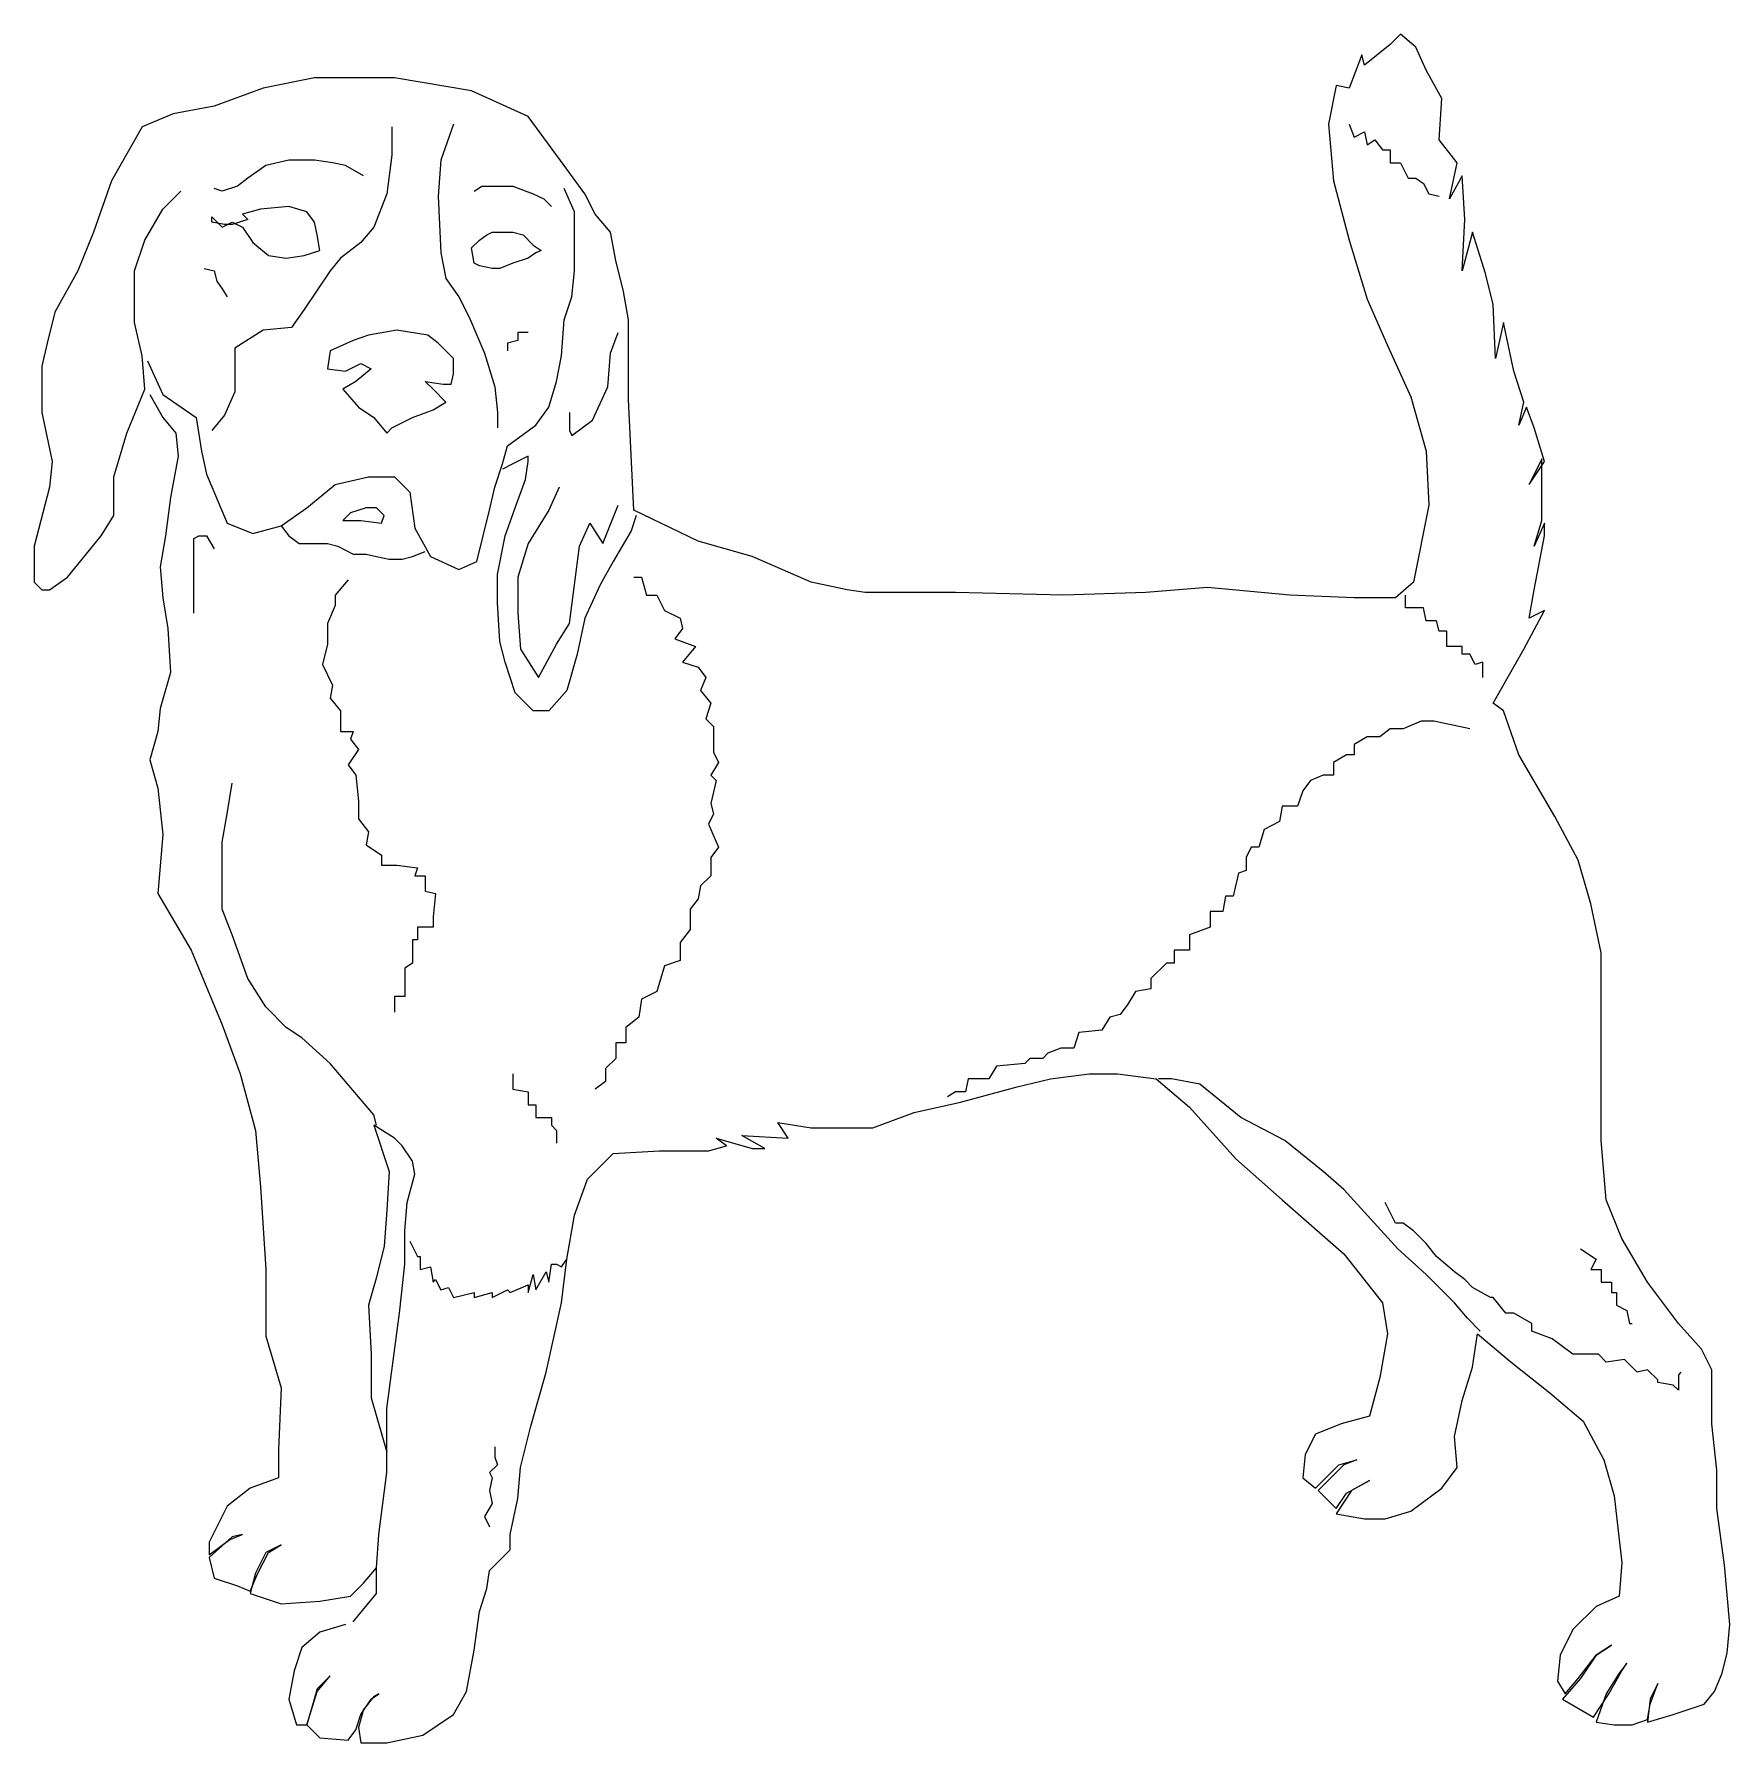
# Model space of a CAD drawing. Header units: millimetres. Extents: x 25 to 220, y 4 to 200.
import ezdxf

# ---------------------------------------------------------------- set-up
doc = ezdxf.new("R2010")
doc.units = ezdxf.units.MM
doc.layers.add('Default', color=140, linetype='Continuous')

msp = doc.modelspace()

# ---------------------------------------------------------------- linework, layer by layer
at = {"layer": 'Default'}
for points in [[(60.56, 17.65), (57.61, 16.77), (55.54, 14.99), (54.65, 12.33), (54.06, 9.08), (54.95, 6.13), (56.13, 6.13), (57.31, 9.97), (58.79, 11.74), (57.31, 10.26), (56.13, 6.13), (57.61, 4.65), (60.86, 4.35), (61.74, 5.54), (62.33, 7.31), (63.52, 9.08), (64.4, 9.67), (63.81, 9.38), (62.63, 7.9), (62.04, 5.83), (62.33, 4.06), (65.29, 4.06), (69.43, 4.95), (72.97, 7.31), (74.45, 9.97), (75.34, 14.7), (75.93, 19.13), (76.81, 21.79), (77.11, 23.86), (79.47, 26.22), (79.47, 28), (80.36, 32.13), (80.66, 35.68), (81.84, 40.41), (83.61, 46.61), (85.38, 54.59), (85.97, 59.61), (86.86, 64.64), (88.34, 68.77), (91.29, 71.73), (96.61, 72.03), (102.23, 72.03), (104.3, 72.62), (103.11, 73.5), (107.25, 72.32), (108.73, 72.32), (106.07, 73.8), (111.39, 73.5), (110.21, 75.28), (114.05, 74.69), (117.3, 74.69), (121.14, 74.69), (125.87, 76.46), (131.19, 77.64), (137.69, 79.41), (141.53, 80.3), (145.96, 80.89), (149.21, 80.89), (153.65, 80.3), (157.49, 77.05), (162.81, 71.14), (168.13, 66.41), (175.22, 60.21), (179.65, 54.59), (180.24, 51.04), (179.35, 46.02), (178.17, 41.59), (174.92, 40.7), (171.97, 39.52), (170.79, 37.16), (170.49, 34.5), (171.97, 33.31), (174.63, 35.97), (176.7, 36.56), (175.22, 35.97), (172.26, 33.02), (174.33, 30.95), (175.51, 32.72), (178.17, 34.2), (176.1, 33.02), (174.33, 30.36), (177.58, 29.77), (179.95, 29.77), (182.9, 30.65), (186.45, 33.31), (188.22, 35.68), (187.92, 39.22), (188.81, 43.36), (189.99, 47.2), (190.58, 51.04), (194.43, 47.79), (198.86, 44.25), (202.7, 41), (205.06, 36.56), (206.25, 32.43), (207.13, 24.74), (206.84, 20.9), (204.18, 19.72), (201.52, 17.06), (200.04, 14.11), (199.74, 11.15), (200.63, 9.67), (202.11, 11.45), (204.18, 14.11), (205.95, 15.29), (204.18, 14.11), (202.4, 11.45), (200.34, 9.08), (203.88, 7.01), (205.65, 9.67), (207.13, 12.33), (207.72, 13.22), (206.84, 12.04), (205.36, 9.67), (204.18, 6.42), (206.25, 6.13), (208.31, 6.13), (210.09, 6.72), (210.38, 8.49), (211.27, 10.86), (210.38, 9.08), (210.09, 6.42), (213.04, 7.31), (216.59, 8.49), (217.77, 9.97), (218.66, 12.04), (219.25, 14.4), (219.54, 17.65), (218.95, 24.45), (218.07, 30.95), (218.07, 35.38), (217.48, 40.7), (217.48, 43.66), (217.48, 46.91), (216.29, 49.27), (213.63, 52.23), (210.09, 56.95), (207.13, 61.98), (205.36, 66.41), (204.77, 73.21), (204.77, 77.05), (204.77, 83.25), (204.77, 90.35), (204.77, 94.78), (203.59, 100.39), (202.11, 105.42), (199.45, 110.44), (195.31, 117.53), (193.54, 122.56), (192.36, 123.44), (195.9, 129.65), (198.27, 134.08), (196.49, 133.2), (197.09, 136.45), (198.27, 142.65), (198.27, 144.13), (197.09, 141.47), (197.97, 144.42), (197.97, 149.74), (197.97, 151.52), (196.49, 148.56), (198.27, 151.22), (197.09, 155.06), (196.2, 157.43), (195.31, 155.36), (195.9, 158.02), (194.72, 161.56), (193.54, 167.18), (192.65, 163.04), (192.36, 169.25), (191.47, 172.79), (189.99, 177.52), (188.81, 173.09), (189.11, 179), (188.81, 184.02), (187.33, 181.36), (188.22, 185.5), (186.15, 188.16), (186.45, 192.89), (184.67, 196.14), (183.49, 198.8), (181.72, 200.28), (180.54, 199.09), (177.58, 196.73), (177.29, 197.91), (175.81, 194.07), (174.33, 194.37), (173.44, 189.93), (174.04, 183.43), (175.81, 176.63), (177.88, 169.84), (180.24, 164.52), (182.9, 158.61), (184.67, 152.4), (184.97, 146.2), (183.2, 137.33), (181.13, 135.56), (176.4, 135.56), (169.01, 135.85), (159.56, 136.74), (152.46, 136.15), (143.01, 135.85), (130.6, 136.15), (126.16, 136.15), (120.25, 136.15), (118.18, 136.45), (114.05, 137.33), (107.25, 140.29), (101.05, 142.06), (93.66, 145.61), (93.07, 158.31), (93.07, 167.47), (92.48, 170.72), (91.59, 174.27), (91, 177.52), (89.23, 179.59), (88.04, 181.95), (85.68, 185.2), (81.54, 190.82), (75.04, 193.77), (66.18, 195.25), (57.01, 195.25), (51.1, 194.07), (45.49, 192), (40.76, 191.11), (37.22, 189.64), (33.67, 183.43), (31.6, 177.52), (29.83, 173.09), (27.17, 168.36), (26.28, 164.81), (25.69, 162.15), (25.69, 156.84), (26.87, 151.22), (26.58, 148.27), (24.8, 141.47), (24.8, 137.33), (25.69, 136.45), (26.58, 136.45), (28.65, 137.92), (32.49, 142.65), (33.97, 145.02), (33.97, 147.08), (33.97, 149.45), (35.44, 154.47), (37.51, 159.5), (37.22, 163.34), (36.33, 167.18), (36.33, 170.72), (36.33, 173.09), (37.51, 176.63), (39.58, 180.18), (41.65, 182.25)], [(65.88, 189.64), (65.88, 186.39), (65.29, 181.95), (63.81, 178.11), (62.33, 176.34), (59.97, 174.57), (58.79, 173.09), (55.83, 168.66), (54.36, 166.59), (51.1, 166.29), (47.85, 164.22), (47.85, 161.86), (47.85, 159.2), (46.67, 156.54), (45.19, 154.77)], [(72.97, 189.93), (71.49, 185.8), (71.2, 181.66), (71.49, 175.16), (72.09, 172.2), (73.56, 170.13), (74.75, 167.77), (76.52, 163.63), (77.7, 159.79), (78, 156.84), (78, 155.06)], [(175.81, 189.93), (176.4, 188.46), (177.58, 189.05), (177.88, 187.57), (178.76, 188.16), (179.65, 186.98), (180.54, 186.98), (180.54, 185.5), (181.72, 185.5), (182.61, 183.73), (183.49, 183.73), (184.38, 183.14), (184.97, 181.95), (186.15, 181.66)], [(62.63, 184.02), (60.56, 185.2), (59.08, 185.5), (57.01, 185.8), (55.83, 185.8), (54.06, 185.8), (51.4, 185.2), (49.33, 183.73), (48.15, 182.84), (46.38, 182.25), (45.49, 182.54)], [(37.81, 162.75), (39.58, 158.9), (43.42, 156.24), (44.01, 152.4), (44.6, 149.74), (46.97, 144.13), (49.92, 142.95), (53.17, 143.83), (56.13, 145.9), (59.38, 148.56), (63.22, 149.45), (66.18, 149.45), (67.95, 147.68), (68.54, 143.54), (70.31, 140.29), (73.56, 138.81), (75.63, 139.7), (77.11, 145.61), (77.7, 148.27), (78.59, 150.93), (79.18, 152.99), (82.43, 155.36), (83.91, 157.43), (84.79, 160.38), (85.38, 163.34), (85.68, 167.47), (86.57, 170.13), (86.86, 173.09), (86.86, 177.82), (86.86, 179.89), (85.68, 182.54)], [(75.34, 182.25), (76.22, 182.84), (78.29, 182.84), (79.77, 182.84), (82.13, 181.95), (83.32, 181.36), (84.2, 180.48)], [(44.31, 173.38), (45.49, 173.09), (45.79, 171.91), (46.38, 171.02), (46.97, 170.13)], [(81.54, 166), (80.36, 166), (80.36, 165.11), (79.18, 164.81), (79.18, 163.93)], [(86.27, 156.84), (86.27, 154.77), (86.57, 154.18), (88.93, 155.95), (90.7, 159.79), (91, 163.63), (91.88, 166)], [(38.1, 158.9), (39.58, 156.24), (41.06, 154.47), (41.35, 151.81), (40.47, 147.08), (39.88, 142.65), (39.28, 139.11), (39.58, 135.56), (40.17, 132.01), (40.47, 126.99), (39.28, 122.85), (38.99, 120.19), (38.1, 116.94), (38.99, 113.69), (39.58, 108.37), (38.99, 101.58), (42.83, 95.08), (46.38, 86.51), (48.45, 80.89), (50.22, 74.39), (50.81, 67.89), (51.4, 58.43), (51.4, 50.75), (53.17, 44.84), (52.88, 37.75), (52.88, 34.5), (49.63, 33.31), (46.97, 31.25), (44.9, 27.11), (44.9, 25.63), (47.26, 27.4), (48.74, 28), (47.56, 27.7), (44.9, 25.34), (45.49, 22.97), (48.15, 22.08), (49.63, 21.49), (50.51, 23.56), (51.7, 25.93), (53.17, 26.81), (51.4, 25.93), (50.22, 23.56), (49.63, 21.2), (53.17, 20.02), (57.61, 20.31), (61.15, 20.9), (62.63, 22.38), (64.11, 24.15)], [(93.95, 145.02), (93.36, 143.24), (91.29, 139.7), (89.82, 137.04), (88.04, 133.2), (87.16, 129.06), (85.97, 124.92), (83.91, 122.56), (82.13, 122.56), (80.06, 124.63), (78.88, 128.17), (78.29, 130.54), (78, 134.97), (78, 138.22), (78.88, 142.65), (80.06, 145.9), (81.25, 149.15), (81.54, 151.22), (81.54, 151.81), (79.77, 150.93), (78.59, 150.33)], [(85.09, 148.27), (83.91, 145.61), (81.54, 141.77), (80.36, 137.92), (80.36, 133.79), (80.66, 129.65), (82.72, 126.4), (84.79, 130.24), (86.27, 132.6), (86.86, 137.04), (87.45, 141.47), (88.63, 144.13), (88.63, 144.13), (90.11, 141.77), (91.88, 146.2)], [(53.17, 143.83), (54.06, 142.65), (55.24, 141.77), (57.31, 141.77), (58.49, 141.77), (59.67, 141.47), (61.45, 140.58), (62.93, 140.58), (64.11, 140.29), (65.58, 139.99), (67.06, 139.99), (68.24, 140.29), (69.72, 140.88)], [(43.13, 133.79), (43.13, 136.15), (43.13, 139.4), (43.13, 142.36), (43.72, 142.65), (44.6, 142.65), (45.49, 141.17)], [(60.86, 137.63), (59.38, 135.85), (59.38, 134.67), (58.49, 132.6), (58.49, 130.24), (57.9, 127.88), (59.08, 125.51), (58.79, 124.03), (59.97, 122.56), (59.97, 120.19), (61.45, 120.19), (61.15, 119.31), (62.04, 118.12), (60.86, 116.35), (61.74, 115.17), (62.04, 112.21), (62.04, 110.15), (63.22, 108.67), (62.93, 107.19), (64.7, 106.01), (64.7, 104.83), (66.47, 104.83), (68.84, 104.53), (68.54, 103.64), (69.72, 103.64), (69.72, 101.87), (70.9, 101.58), (70.61, 98.92), (70.61, 97.73), (68.84, 97.73), (68.84, 96.26), (68.24, 96.26), (68.24, 93.6), (67.36, 93.01), (67.36, 89.76), (66.18, 89.76), (66.18, 87.98)], [(93.66, 137.92), (94.54, 137.92), (95.14, 135.85), (96.32, 135.85), (97.2, 134.08), (98.98, 133.2), (99.27, 132.01), (98.39, 130.83), (100.75, 129.94), (99.27, 128.17), (101.05, 127.58), (101.93, 126.4), (101.34, 124.92), (102.52, 123.44), (101.93, 121.67), (102.82, 120.78), (102.82, 117.83), (103.41, 116.65), (102.52, 115.17), (103.11, 114.58), (102.52, 111.92), (102.82, 110.74), (102.23, 109.55), (103.41, 106.9), (102.52, 105.71), (102.52, 103.64), (101.34, 102.46), (101.05, 100.99), (100.16, 99.8), (100.16, 97.44), (98.98, 95.96), (98.98, 93.89), (97.2, 93.3), (96.32, 90.35), (94.54, 89.46), (94.25, 87.39), (92.77, 86.21), (92.77, 84.44), (91.59, 84.44), (91.59, 82.66), (90.41, 81.48), (90.41, 80), (89.23, 79.12)], [(191.17, 126.4), (191.17, 128.17), (190.29, 127.88), (189.7, 129.06), (188.81, 129.06), (188.81, 129.94), (187.04, 129.94), (187.04, 131.72), (186.15, 131.72), (185.86, 132.9), (184.67, 132.9), (184.38, 134.38), (182.31, 134.38), (182.31, 135.85)], [(189.7, 120.49), (185.56, 121.38), (184.08, 121.38), (182.01, 120.49), (180.54, 120.49), (179.35, 119.6), (177.88, 119.6), (176.4, 118.72), (176.4, 117.53), (175.51, 117.53), (174.04, 116.65), (174.04, 115.17), (172.85, 115.17), (171.38, 114.58), (170.49, 113.4), (169.9, 111.62), (169.01, 111.62), (168.13, 111.62), (167.83, 109.85), (166.06, 108.96), (165.47, 106.9), (164.58, 106.9), (163.99, 105.71), (163.99, 104.24), (163.1, 103.94), (162.51, 101.28), (161.62, 101.28), (161.33, 99.51), (159.85, 99.51), (159.85, 97.73), (157.49, 96.85), (157.49, 95.08), (155.71, 95.08), (155.71, 93.6), (154.83, 93.6), (153.05, 91.82), (153.05, 90.64), (151.28, 90.35), (150.4, 88.87), (149.51, 87.69), (148.33, 87.39), (147.44, 85.91), (144.78, 85.62), (144.19, 83.85), (142.71, 83.85), (141.23, 83.25), (140.64, 82.66), (139.17, 82.66), (138.57, 82.07), (135.32, 81.78), (134.44, 80.3), (132.07, 80.3), (131.78, 78.82), (130.6, 78.82), (129.71, 78.23)], [(64.11, 74.98), (63.81, 76.16), (62.04, 78.23), (58.79, 82.07), (55.54, 85.03), (53.76, 86.21), (51.4, 88.57), (49.33, 91.82), (47.56, 96.85), (46.38, 99.8), (46.38, 103.05), (46.38, 104.83), (46.38, 107.49), (46.97, 110.74), (47.56, 114.28)], [(79.77, 80.89), (79.77, 79.12), (81.54, 78.82), (81.54, 77.34), (82.43, 77.34), (82.43, 75.87), (84.2, 75.87), (84.2, 74.98), (84.79, 74.39), (84.79, 72.91)], [(190.88, 51.34), (189.4, 52.82), (187.92, 54.59), (184.67, 57.84), (181.42, 60.8), (175.22, 67.59), (172.85, 69.66), (168.42, 73.21), (163.4, 75.87), (158.67, 79.71), (155.42, 80.3), (153.94, 80.3)], [(61.45, 17.95), (64.11, 21.2), (64.11, 24.15), (64.4, 28), (65.29, 35.09), (65.29, 39.22), (65.29, 42.47), (66.77, 53.41), (67.36, 59.02), (67.36, 62.86), (67.65, 66.12), (68.54, 69.37), (68.24, 70.84), (67.06, 72.62), (66.18, 73.5), (63.81, 74.98), (65.58, 69.66), (65.29, 65.23), (64.99, 61.09), (64.11, 57.55), (63.22, 54.3), (63.52, 48.68), (63.52, 43.66), (65.29, 37.45)], [(213.93, 46.61), (213.63, 46.32), (213.63, 44.54), (213.04, 45.13), (211.27, 45.43), (211.27, 45.73), (210.09, 46.91), (208.91, 46.61), (207.43, 48.09), (205.36, 47.79), (204.47, 48.68), (201.52, 48.68), (199.15, 50.45), (196.79, 51.34), (196.79, 52.23), (194.72, 53.41), (193.83, 53.41), (192.36, 55.18), (192.06, 55.18), (189.99, 56.36), (189.11, 57.25), (187.92, 58.14), (185.86, 59.91), (184.67, 61.39), (183.2, 62.86), (182.01, 63.75), (181.13, 63.75), (179.95, 66.12)], [(67.95, 61.68), (68.84, 59.91), (69.13, 59.91), (69.13, 58.43), (70.31, 58.73), (70.61, 56.95), (70.9, 57.25), (71.49, 56.07), (72.38, 56.36), (72.97, 55.18), (75.34, 55.77), (75.34, 55.18), (77.4, 55.77), (77.4, 55.18), (79.18, 56.07), (79.47, 55.77), (81.54, 56.66), (81.54, 55.77), (82.13, 57.84), (82.43, 56.07), (83.61, 58.14), (83.91, 56.95), (84.2, 59.02), (84.79, 59.02), (85.38, 58.73), (85.97, 59.61)], [(202.4, 60.8), (204.18, 59.61), (203.59, 58.43), (204.77, 58.43), (204.77, 56.95), (205.95, 56.95), (205.95, 55.77), (206.54, 55.77), (206.54, 54.3), (207.72, 53.7), (208.02, 52.23), (208.31, 52.23)], [(77.7, 38.04), (77.7, 36.86), (78, 35.97), (77.11, 35.09), (77.4, 34.5), (77.11, 33.02), (77.4, 31.54), (76.52, 30.06), (77.11, 28.88)]]:
    msp.add_lwpolyline(points, dxfattribs=at)
for points in [[(57.61, 175.45), (57.31, 177.23), (57.01, 178.7), (56.13, 179.89), (54.06, 180.48), (50.81, 180.18), (48.74, 179.59), (49.33, 179), (47.56, 178.41), (46.67, 178.41), (45.19, 178.7), (45.19, 179.29), (46.38, 178.11), (47.56, 178.7), (48.74, 178.11), (49.92, 176.34), (51.7, 174.86), (53.76, 174.57), (55.83, 174.86)], [(75.04, 175.75), (75.93, 176.63), (76.81, 177.23), (77.4, 177.52), (78.59, 177.52), (79.77, 177.52), (80.95, 177.23), (82.13, 176.04), (83.02, 175.45), (82.43, 175.16), (81.54, 174.57), (79.77, 173.98), (78.29, 173.38), (77.4, 173.38), (75.93, 173.68), (75.34, 173.98)], [(65.29, 154.47), (65.88, 155.06), (68.24, 156.24), (70.61, 157.13), (72.09, 158.02), (70.61, 159.5), (69.72, 160.38), (71.79, 160.09), (72.68, 160.09), (72.97, 161.27), (72.97, 163.04), (71.2, 164.81), (70.02, 165.7), (66.47, 166.29), (63.22, 165.7), (61.45, 165.11), (58.79, 163.93), (58.49, 161.86), (60.56, 161.56), (62.33, 162.45), (63.52, 161.86), (61.74, 160.38), (60.27, 159.5), (62.04, 157.43), (63.81, 156.24)], [(60.27, 144.42), (62.33, 144.42), (64.7, 144.13), (64.99, 145.02), (64.11, 145.9), (62.93, 145.9), (61.15, 145.31)]]:
    msp.add_lwpolyline(points, close=True, dxfattribs=at)

doc.saveas('drawing.dxf')
